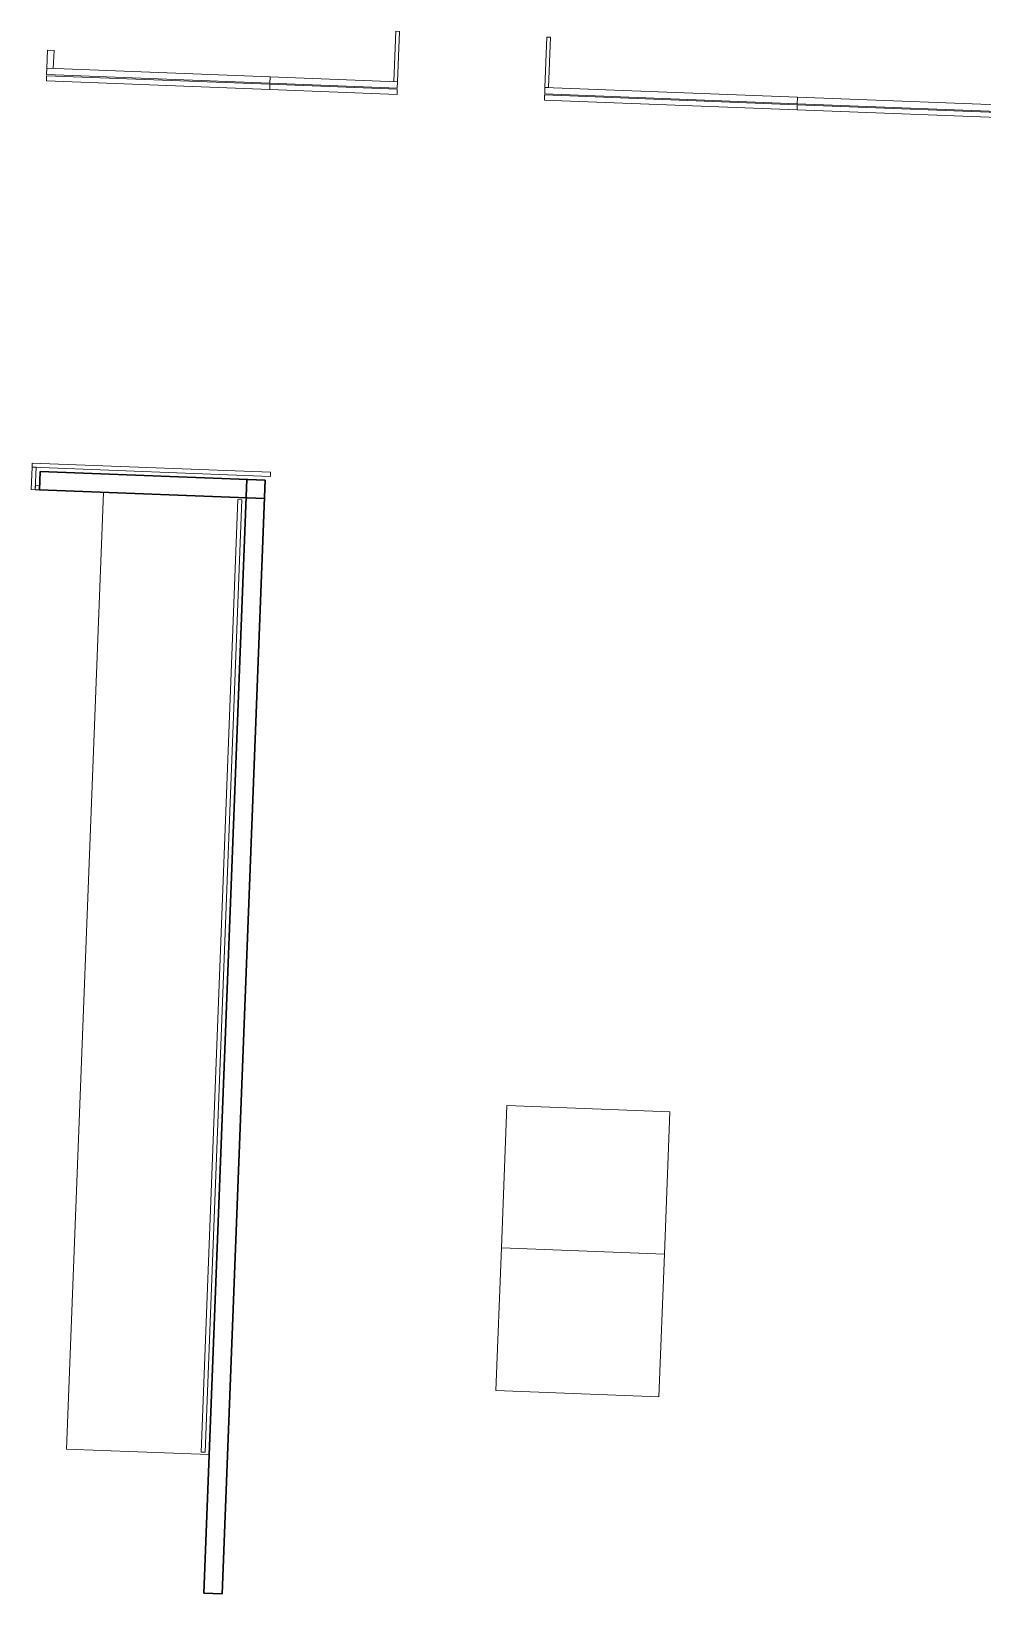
# Model space of a CAD drawing. Header units: millimetres. Extents: x 32078 to 83548, y -4690 to 56252.
# Drawn here: x 32078 to 36747, y 19216 to 26880 of the extents above; entities that cross this region are included whole.
import ezdxf

# ---------------------------------------------------------------- set-up
doc = ezdxf.new("R2010")
doc.units = ezdxf.units.MM
doc.header["$MEASUREMENT"] = 0
for name, color, linetype, lineweight in [('A-SLAB-CONC', 7, 'Continuous', 0), ('FIXT-JNRY-PART', 42, 'Continuous', 0), ('PRTN-FULL', 6, 'Continuous', 30), ('WALL-LNIG', 1, 'Continuous', 0)]:
    doc.layers.add(name, color=color, linetype=linetype, lineweight=lineweight)

msp = doc.modelspace()

# ---------------------------------------------------------------- linework, layer by layer
at = {"layer": 'A-SLAB-CONC', "flags": 128}
for points in [[(34412.1, 21611.2), (35211.5, 21580.3), (35184.5, 20880.8), (34385.1, 20911.7), (34412.1, 21611.2)], [(34385.1, 20911.7), (35184.5, 20880.8), (35157.5, 20181.3), (34358.1, 20212.2), (34385.1, 20911.7)]]:
    msp.add_lwpolyline(points, close=True, dxfattribs=at)
at = {"layer": 'FIXT-JNRY-PART', "flags": 128}
msp.add_lwpolyline([(32251.4, 19925.6), (32432.8, 24618.1), (33132.2, 24591.1), (32950.9, 19898.6), (32251.4, 19925.6)], close=True, dxfattribs=at)
at = {"layer": 'PRTN-FULL'}
for p, q in [((32121.4, 24720.2), (32119.6, 24675.2)), ((32121.4, 24720.2), (33225.7, 24677.5)), ((33135.7, 24681), (32924.6, 19219.1)), ((32117.9, 24630.3), (32119.6, 24675.2)), ((32117.9, 24630.3), (33222.2, 24587.6)), ((33225.7, 24677.5), (33014.6, 19215.6)), ((32924.6, 19219.1), (32969.6, 19217.3)), ((33014.6, 19215.6), (32969.6, 19217.3))]:
    msp.add_line(p, q, dxfattribs=at)
at = {"layer": 'WALL-LNIG', "flags": 128}
for points in [[(33866.6, 26880), (33884.6, 26879.3), (33875.1, 26632.5), (33857.1, 26633.2), (33866.6, 26880)], [(34608.1, 26851.3), (34626.1, 26850.6), (34616.5, 26603.8), (34598.5, 26604.5), (34608.1, 26851.3)], [(32154.4, 26699), (32157.8, 26786.9), (32189.7, 26785.7), (32186.3, 26697.8), (32154.4, 26699)], [(34598.5, 26604.5), (34597.3, 26572.6), (35836.7, 26524.7), (35837.9, 26556.6), (34598.5, 26604.5)], [(35836.7, 26524.7), (37035.3, 26478.3), (37036.6, 26510.3), (35837.9, 26556.6), (35836.7, 26524.7)], [(32083.1, 24761.7), (33252.2, 24716.5), (33251.4, 24696.5), (32082.3, 24741.7), (32083.1, 24761.7)], [(32082.2, 24741.7), (32102.1, 24741), (32097.9, 24631), (32077.9, 24631.8), (32082.2, 24741.7)], [(32098.7, 24651), (32118.7, 24650.3), (32117.9, 24630.3), (32097.9, 24631), (32098.7, 24651)], [(33111.9, 24581.9), (32931.3, 19909.3), (32911.3, 19910.1), (33091.9, 24582.6), (33111.9, 24581.9)]]:
    msp.add_lwpolyline(points, close=True, dxfattribs=at)
at = {"layer": 'WALL-LNIG', "lineweight": 0, "flags": 128}
for points in [[(32154.4, 26699), (33250.6, 26656.6), (33249.3, 26624.7), (32153.1, 26667), (32154.4, 26699)], [(32152.9, 26662), (33249.1, 26619.7), (33248.2, 26594.7), (32152, 26637), (32152.9, 26662)], [(33249.1, 26619.7), (33873.7, 26595.5), (33872.7, 26570.5), (33248.2, 26594.7), (33249.1, 26619.7)], [(33250.6, 26656.6), (33875.1, 26632.5), (33873.8, 26600.5), (33249.3, 26624.7), (33250.6, 26656.6)], [(34597.1, 26567.6), (35836.5, 26519.7), (35835.5, 26494.7), (34596.1, 26542.6), (34597.1, 26567.6)], [(35836.5, 26519.7), (37035.1, 26473.3), (37034.2, 26448.4), (35835.5, 26494.7), (35836.5, 26519.7)]]:
    msp.add_lwpolyline(points, close=True, dxfattribs=at)

doc.saveas('drawing.dxf')
